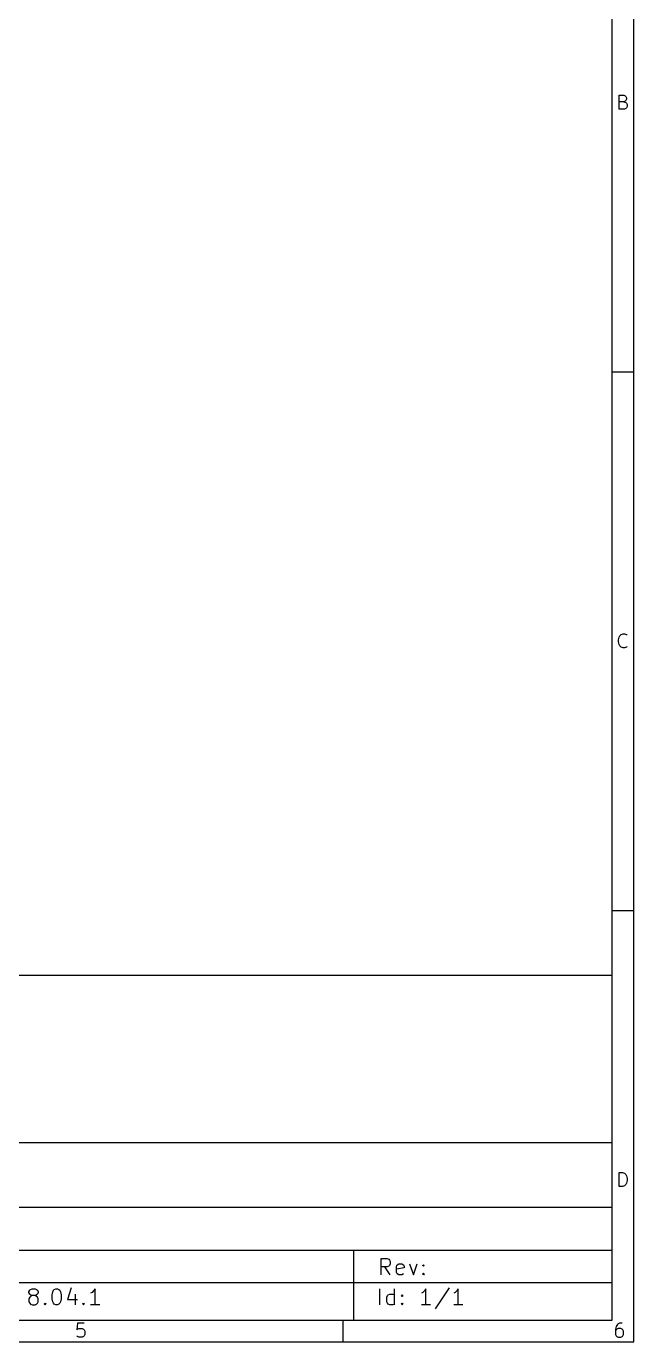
# Model space of a CAD drawing. Extents: x -66 to 211, y -177 to 13.
# Drawn here: x 155.1 to 211.4, y -176.9 to -54.8 of the extents above; entities that cross this region are included whole.
import ezdxf

# ---------------------------------------------------------------- set-up
doc = ezdxf.new("R2010")
doc.units = 0
doc.layers.add('BLACK', color=7, linetype='CONTINUOUS')

msp = doc.modelspace()

# ---------------------------------------------------------------- linework, layer by layer
at = {"layer": 'BLACK', "linetype": 'CONTINUOUS'}
for p, q in [((211.435, -176.949), (211.435, 13.0581)), ((209.435, -174.949), (209.435, 11.0581)), ((210.094, -62.53), (210.094, -61.23)), ((210.094, -61.23), (210.528, -61.23)), ((210.528, -61.849), (210.094, -61.849)), ((210.528, -61.23), (210.651, -61.2919)), ((210.651, -61.7871), (210.528, -61.849)), ((210.528, -61.849), (210.713, -61.9109)), ((210.651, -61.2919), (210.713, -61.3538)), ((210.713, -61.7252), (210.651, -61.7871)), ((210.713, -61.3538), (210.775, -61.4776)), ((210.775, -61.6014), (210.713, -61.7252)), ((210.713, -61.9109), (210.775, -61.9728)), ((210.775, -61.4776), (210.775, -61.6014)), ((210.775, -61.9728), (210.837, -62.0966)), ((210.837, -62.0966), (210.837, -62.2824)), ((210.589, -62.53), (210.094, -62.53)), ((210.713, -62.4681), (210.589, -62.53)), ((210.775, -62.4062), (210.713, -62.4681)), ((210.837, -62.2824), (210.775, -62.4062)), ((211.435, -86.9419), (209.435, -86.9419)), ((210.032, -111.787), (210.094, -111.539)), ((210.032, -111.973), (210.032, -111.787)), ((210.094, -112.22), (210.032, -111.973)), ((210.094, -111.539), (210.156, -111.416)), ((210.156, -112.344), (210.094, -112.22)), ((210.156, -111.416), (210.28, -111.292)), ((210.28, -111.292), (210.466, -111.23)), ((210.466, -111.23), (210.589, -111.23)), ((210.589, -111.23), (210.775, -111.292)), ((210.775, -111.292), (210.837, -111.354)), ((210.28, -112.468), (210.156, -112.344)), ((210.466, -112.53), (210.28, -112.468)), ((210.589, -112.53), (210.466, -112.53)), ((210.775, -112.468), (210.589, -112.53)), ((210.837, -112.406), (210.775, -112.468)), ((211.435, -136.942), (209.435, -136.942)), ((209.435, -142.949), (101.435, -142.949)), ((209.435, -174.949), (209.435, -142.949)), ((101.435, -158.449), (209.435, -158.449)), ((210.094, -162.53), (210.094, -161.23)), ((210.094, -161.23), (210.404, -161.23)), ((210.404, -161.23), (210.589, -161.292)), ((210.589, -161.292), (210.713, -161.416)), ((210.713, -162.344), (210.589, -162.468)), ((210.713, -161.416), (210.775, -161.539)), ((210.775, -162.22), (210.713, -162.344)), ((210.775, -161.539), (210.837, -161.787)), ((210.837, -161.973), (210.775, -162.22)), ((210.837, -161.787), (210.837, -161.973)), ((210.404, -162.53), (210.094, -162.53)), ((210.589, -162.468), (210.404, -162.53)), ((101.435, -164.449), (209.435, -164.449)), ((101.435, -168.449), (209.435, -168.449)), ((185.435, -168.449), (185.435, -174.949)), ((187.987, -170.728), (187.987, -169.228)), ((187.987, -169.228), (188.558, -169.228)), ((188.558, -169.228), (188.701, -169.299)), ((188.701, -169.299), (188.773, -169.371)), ((188.773, -169.371), (188.844, -169.513)), ((188.844, -169.513), (188.844, -169.728)), ((188.558, -170.013), (187.987, -170.013)), ((188.844, -170.728), (188.344, -170.013)), ((188.701, -169.942), (188.558, -170.013)), ((188.773, -169.871), (188.701, -169.942)), ((188.844, -169.728), (188.773, -169.871)), ((189.415, -169.942), (189.487, -169.799)), ((189.415, -170.513), (189.415, -169.942)), ((190.13, -170.085), (189.415, -170.228)), ((189.487, -170.656), (189.415, -170.513)), ((189.487, -169.799), (189.63, -169.728)), ((189.63, -170.728), (189.487, -170.656)), ((189.63, -169.728), (189.915, -169.728)), ((189.915, -170.728), (189.63, -170.728)), ((189.915, -169.728), (190.058, -169.799)), ((190.058, -170.656), (189.915, -170.728)), ((190.058, -169.799), (190.13, -169.942)), ((190.13, -169.942), (190.13, -170.085)), ((190.63, -169.728), (190.987, -170.728)), ((190.987, -170.728), (191.344, -169.728)), ((191.844, -169.871), (191.915, -169.799)), ((191.915, -169.942), (191.844, -169.871)), ((191.844, -170.656), (191.915, -170.585)), ((191.915, -170.728), (191.844, -170.656)), ((191.915, -169.799), (191.987, -169.871)), ((191.915, -169.799), (191.915, -169.942)), ((191.987, -169.871), (191.915, -169.942)), ((191.915, -170.585), (191.987, -170.656)), ((191.915, -170.585), (191.915, -170.728)), ((191.987, -170.656), (191.915, -170.728)), ((101.435, -171.449), (209.435, -171.449)), ((155.367, -172.171), (155.438, -172.099)), ((155.438, -172.099), (155.581, -172.028)), ((155.581, -172.028), (155.867, -172.028)), ((155.867, -172.028), (156.01, -172.099)), ((156.01, -172.099), (156.081, -172.171)), ((157.581, -172.171), (157.653, -172.099)), ((157.653, -172.099), (157.795, -172.028)), ((157.795, -172.028), (157.938, -172.028)), ((157.938, -172.028), (158.081, -172.099)), ((158.081, -172.099), (158.153, -172.171)), ((159.224, -171.956), (158.867, -173.028)), ((161.438, -172.028), (161.295, -172.242)), ((161.438, -173.528), (161.438, -172.028)), ((187.867, -173.528), (187.867, -172.028)), ((189.224, -173.528), (189.224, -172.028)), ((192.153, -172.028), (192.01, -172.242)), ((192.153, -173.528), (192.153, -172.028)), ((194.295, -171.956), (193.01, -173.885)), ((195.153, -172.028), (195.01, -172.242)), ((195.153, -173.528), (195.153, -172.028)), ((155.295, -172.313), (155.367, -172.171)), ((155.295, -172.385), (155.295, -172.313)), ((155.367, -172.528), (155.295, -172.385)), ((155.367, -172.813), (155.295, -172.956)), ((155.295, -172.956), (155.295, -173.242)), ((155.295, -173.242), (155.367, -173.385)), ((155.438, -172.599), (155.367, -172.528)), ((155.438, -172.742), (155.367, -172.813)), ((155.367, -173.385), (155.438, -173.456)), ((155.581, -172.671), (155.438, -172.599)), ((155.581, -172.671), (155.438, -172.742)), ((155.867, -172.671), (155.581, -172.671)), ((156.01, -172.599), (155.867, -172.671)), ((156.01, -172.742), (155.867, -172.671)), ((156.081, -172.528), (156.01, -172.599)), ((156.081, -172.813), (156.01, -172.742)), ((156.01, -173.456), (156.081, -173.385)), ((156.081, -172.171), (156.153, -172.313)), ((156.153, -172.385), (156.081, -172.528)), ((156.153, -172.956), (156.081, -172.813)), ((156.081, -173.385), (156.153, -173.242)), ((156.153, -172.313), (156.153, -172.385)), ((156.153, -173.242), (156.153, -172.956)), ((156.724, -173.456), (156.795, -173.385)), ((156.795, -173.385), (156.867, -173.456)), ((156.795, -173.385), (156.795, -173.528)), ((157.438, -172.599), (157.51, -172.313)), ((157.438, -172.956), (157.438, -172.599)), ((157.51, -173.242), (157.438, -172.956)), ((157.51, -172.313), (157.581, -172.171)), ((157.581, -173.385), (157.51, -173.242)), ((157.653, -173.456), (157.581, -173.385)), ((158.153, -173.385), (158.081, -173.456)), ((158.153, -172.171), (158.224, -172.313)), ((158.224, -173.242), (158.153, -173.385)), ((158.224, -172.313), (158.295, -172.599)), ((158.295, -172.956), (158.224, -173.242)), ((158.295, -172.599), (158.295, -172.956)), ((158.867, -173.028), (159.795, -173.028)), ((159.581, -172.528), (159.581, -173.528)), ((160.295, -173.456), (160.367, -173.385)), ((160.367, -173.385), (160.438, -173.456)), ((160.367, -173.385), (160.367, -173.528)), ((161.153, -172.385), (161.01, -172.456)), ((161.295, -172.242), (161.153, -172.385)), ((188.51, -172.813), (188.581, -172.671)), ((188.51, -173.242), (188.51, -172.813)), ((188.581, -173.385), (188.51, -173.242)), ((188.581, -172.671), (188.653, -172.599)), ((188.653, -173.456), (188.581, -173.385)), ((188.653, -172.599), (188.795, -172.528)), ((188.795, -172.528), (189.081, -172.528)), ((189.081, -172.528), (189.224, -172.599)), ((189.867, -172.671), (189.938, -172.599)), ((189.938, -172.742), (189.867, -172.671)), ((189.867, -173.456), (189.938, -173.385)), ((189.938, -172.599), (190.01, -172.671)), ((189.938, -172.599), (189.938, -172.742)), ((190.01, -172.671), (189.938, -172.742)), ((189.938, -173.385), (190.01, -173.456)), ((189.938, -173.385), (189.938, -173.528)), ((191.867, -172.385), (191.724, -172.456)), ((192.01, -172.242), (191.867, -172.385)), ((194.867, -172.385), (194.724, -172.456)), ((195.01, -172.242), (194.867, -172.385)), ((155.438, -173.456), (155.581, -173.528)), ((155.581, -173.528), (155.867, -173.528)), ((155.867, -173.528), (156.01, -173.456)), ((156.795, -173.528), (156.724, -173.456)), ((156.867, -173.456), (156.795, -173.528)), ((157.795, -173.528), (157.653, -173.456)), ((157.938, -173.528), (157.795, -173.528)), ((158.081, -173.456), (157.938, -173.528)), ((160.367, -173.528), (160.295, -173.456)), ((160.438, -173.456), (160.367, -173.528)), ((161.867, -173.528), (161.01, -173.528)), ((188.795, -173.528), (188.653, -173.456)), ((189.081, -173.528), (188.795, -173.528)), ((189.224, -173.456), (189.081, -173.528)), ((189.938, -173.528), (189.867, -173.456)), ((190.01, -173.456), (189.938, -173.528)), ((192.581, -173.528), (191.724, -173.528)), ((195.581, -173.528), (194.724, -173.528)), ((-63.5675, -174.949), (209.435, -174.949)), ((101.435, -174.949), (209.435, -174.949)), ((159.817, -175.237), (159.755, -175.856)), ((159.755, -175.856), (159.817, -175.794)), ((160.436, -175.237), (159.817, -175.237)), ((159.817, -175.794), (159.941, -175.732)), ((159.941, -175.732), (160.25, -175.732)), ((160.25, -175.732), (160.374, -175.794)), ((160.374, -175.794), (160.436, -175.856)), ((184.432, -174.949), (184.432, -176.949)), ((209.817, -175.547), (209.755, -175.794)), ((209.755, -175.794), (209.755, -176.29)), ((209.941, -175.361), (209.817, -175.547)), ((209.879, -175.794), (209.817, -175.856)), ((210.003, -175.732), (209.879, -175.794)), ((210.003, -175.299), (209.941, -175.361)), ((210.127, -175.237), (210.003, -175.299)), ((210.25, -175.732), (210.003, -175.732)), ((210.374, -175.237), (210.127, -175.237)), ((210.374, -175.794), (210.25, -175.732)), ((210.436, -175.856), (210.374, -175.794)), ((-65.5675, -176.949), (211.435, -176.949)), ((159.817, -176.475), (159.755, -176.413)), ((159.941, -176.537), (159.817, -176.475)), ((160.25, -176.537), (159.941, -176.537)), ((160.374, -176.475), (160.25, -176.537)), ((160.436, -176.413), (160.374, -176.475)), ((160.436, -175.856), (160.498, -175.98)), ((160.498, -176.29), (160.436, -176.413)), ((160.498, -175.98), (160.498, -176.29)), ((209.817, -175.856), (209.755, -175.98)), ((209.755, -176.29), (209.817, -176.413)), ((209.817, -176.413), (209.879, -176.475)), ((209.879, -176.475), (210.003, -176.537)), ((210.003, -176.537), (210.25, -176.537)), ((210.25, -176.537), (210.374, -176.475)), ((210.374, -176.475), (210.436, -176.413)), ((210.498, -175.98), (210.436, -175.856)), ((210.436, -176.413), (210.498, -176.29)), ((210.498, -176.29), (210.498, -175.98))]:
    msp.add_line(p, q, dxfattribs=at)

doc.saveas('drawing.dxf')
